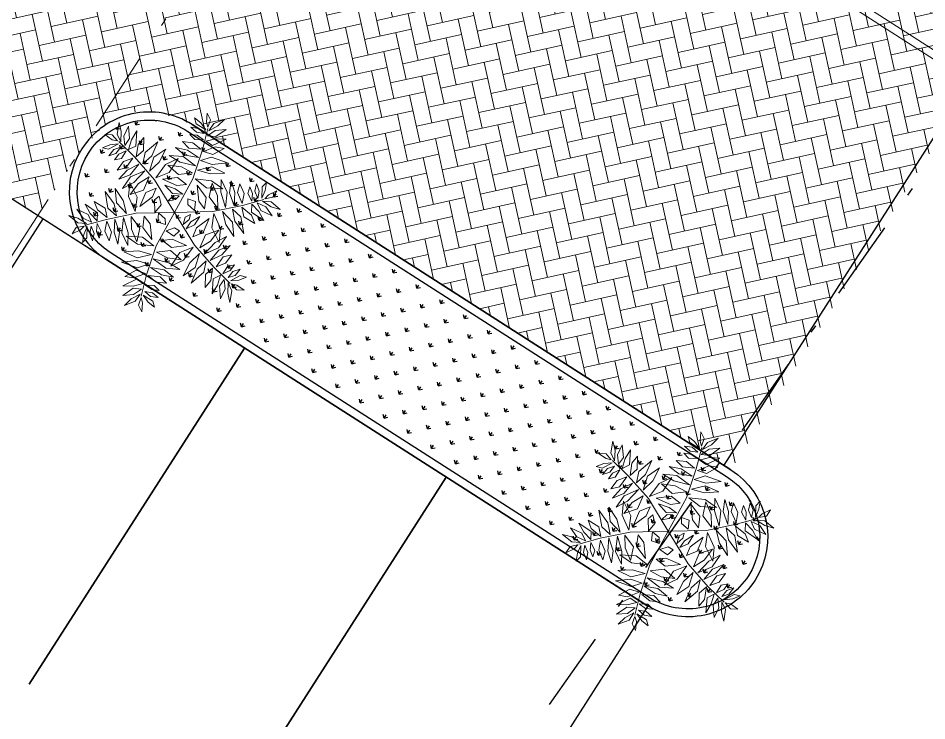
# Model space of a CAD drawing. Header units: inches. Extents: x 249 to 1192, y -18 to 440.
# Drawn here: x 940.98 to 952.36, y 207.77 to 216.57 of the extents above; entities that cross this region are included whole.
import ezdxf

# ---------------------------------------------------------------- set-up
doc = ezdxf.new("R2010")
doc.units = ezdxf.units.IN
doc.header["$MEASUREMENT"] = 0
doc.linetypes.add('DASHDOT', pattern=[1, 0.5, -0.25, 0, -0.25])
for name, color, linetype, lineweight in [('ARSIR WARNA', 66, 'Continuous', 0), ('DINDING', 6, 'Continuous', 0), ('GSB', 1, 'DASHDOT', 30), ('NOTASI GRID', 85, 'Continuous', 20), ('VEGETASI', 60, 'Continuous', 0)]:
    doc.layers.add(name, color=color, linetype=linetype, lineweight=lineweight)
for name, color, linetype in [('KANSTEEN', 204, 'Continuous'), ('KENDARAAN', 9, 'Continuous'), ('RUMPUT', 86, 'Continuous')]:
    doc.layers.add(name, color=color, linetype=linetype)
pattern_1 = [(57.36874968947846, (-1.13686837721616e-13, 150.3474551388494), (-0.0535506494527033, 0.244197313478704), [0.046875, -0.30667839075]), (12.36874968947846, (-1.13686837721616e-13, 150.3474551388494), (-0.05355064946683093, 0.2441973135431277), [0.04687499999999999, -0.2031249999999999]), (102.3687496894784, (-1.13686837721616e-13, 150.3474551388494), (-0.2441973135431277, -0.05355064946683093), [0.04687499999999999, -0.203125])]

# ---------------------------------------------------------------- blocks, each defined once
blk = doc.blocks.new('TAPAK')
at = {"layer": 'GSB', "ltscale": 2}
blk.add_line((232.1746761870128, 267.7074874372632), (182.2123336969941, 196.7025446888292), dxfattribs=at)
at = {"layer": 'NOTASI GRID', "linetype": 'DASHDOT', "ltscale": 2}
blk.add_lwpolyline([(154.0571275400661, 168.1207261431318), (216.5873062685326, 264.2911484895876)], dxfattribs=at)
blk = doc.blocks.new('palm')
for p, q in [((-1.634780773412785, 6.334208638436394), (-1.367129875099636, 5.833265981898876)), ((-1.227314728472265, 6.098957992406213), (-1.634780773412785, 6.334208638436394)), ((-0.4976721973653184, 6.598171261226526), (-0.933268885302823, 6.0083710004983)), ((-0.6328262671158882, 6.022963906478253), (-0.4976721973653184, 6.598171261226526)), ((-1.367129875099636, 5.833265981898876), (-1.116997261487995, 5.61956896931224)), ((-1.116997261487995, 5.61956896931224), (-1.227314728472265, 6.098957992406213)), ((-0.9542587877367623, 5.466226492339047), (-0.6328262671158882, 6.022963906478253)), ((-0.933268885302823, 6.0083710004983), (-0.9542587877367623, 5.466226492339047)), ((-0.8423899533518124, 5.154200153730926), (-0.617978619367932, 5.707567470453796)), ((-0.617978619367932, 5.707567470453796), (-0.07163225590193179, 6.12455317430431)), ((-0.07163225590193179, 6.12455317430431), (-0.3699571186443791, 5.396113719601999)), ((-2.142180098642712, 5.66709308870486), (-1.642042186955223, 5.615879586694064)), ((-1.844592448163894, 5.406202755693812), (-2.142180098642712, 5.66709308870486)), ((-2.015463505813386, 5.039670203375863), (-1.564459424640518, 5.244467971147969)), ((-1.13997760383063, 5.415090486741974), (-1.844592448163894, 5.406202755693812)), ((-1.642042186955223, 5.615879586694064), (-1.13997760383063, 5.415090486741974)), ((-1.564459424640518, 5.244467971147969), (-1.106123740319163, 5.167901186752715)), ((-1.106123740319163, 5.167901186752715), (-1.552841937926132, 4.97052657858876)), ((-0.6300786872743629, 4.239817918321933), (-1.062833803312969, 5.548707470559748)), ((-0.3699571186443791, 5.396113719601999), (-0.8423899533518124, 5.154200153730926)), ((-0.7476640996319475, 4.812481176661095), (-0.3023767071572365, 5.277915753482375)), ((-0.3023767071572365, 5.277915753482375), (0.2555234852479771, 5.609050492406823)), ((0.2555234852479771, 5.609050492406823), (-0.2464706868631765, 4.810146099145641)), ((-1.552841937926132, 4.97052657858876), (-2.015463505813386, 5.039670203375863)), ((-1.818871168536134, 4.639138537109829), (-1.415570112745627, 4.831887384614674)), ((-1.397244204737945, 4.534277813727385), (-1.818871168536134, 4.639138537109829)), ((-1.415570112745627, 4.831887384614674), (-0.9229482456576079, 4.814705987868365)), ((-0.9229482456576079, 4.814705987868365), (-1.397244204737945, 4.534277813727385)), ((-0.2464706868631765, 4.810146099145641), (-0.7476640996319475, 4.812481176661095)), ((-0.5196406580216717, 4.195851548371138), (-0.05832933301280718, 4.830190766806481)), ((-0.05832933301280718, 4.830190766806481), (0.4548502279649256, 5.04857919056667)), ((0.4548502279649256, 5.04857919056667), (0.06726810097461566, 4.341979773904313)), ((3.759612747322535, 4.300565249999636), (3.836756547840196, 4.688728821478435)), ((3.836756547840196, 4.688728821478435), (4.042473312336369, 4.229990045118029)), ((4.66819526218751, 4.58286606951151), (4.36819160579762, 4.100602151054773)), ((4.66819526218751, 4.112364666754729), (4.66819526218751, 4.58286606951151)), ((-1.973838966630865, 4.006087751840823), (-1.37867030822963, 4.29591048353177)), ((-1.423823369608726, 3.876589591454831), (-1.973838966630865, 4.006087751840823)), ((-0.7450504778826144, 4.217118887943798), (-1.423823369608726, 3.876589591454831)), ((-1.37867030822963, 4.29591048353177), (-0.7450504778826144, 4.217118887943798)), ((-0.1647095395601355, 2.387528305363958), (-0.6300786872743629, 4.239817918321933)), ((0.06726810097461566, 4.341979773904313), (-0.5196406580216717, 4.195851548371138)), ((-0.3723027135420125, 3.615908277337439), (0.08528236270649359, 4.173218389929389)), ((0.08528236270649359, 4.173218389929389), (1.113320056872908, 4.40117750952777)), ((1.113320056872908, 4.40117750952777), (0.3620007837307639, 3.805606312627788)), ((3.528181345755002, 3.830063847242855), (3.356750653329073, 4.265277592203347)), ((3.356750653329073, 4.265277592203347), (3.759612747322535, 3.97709557019698)), ((4.11961711285403, 3.694794750685105), (3.759612747322535, 4.300565249999636)), ((4.042473312336369, 4.229990045118029), (4.11961711285403, 3.694794750685105)), ((4.308190896656015, 3.777132471252116), (4.66819526218751, 4.112364666754729)), ((4.36819160579762, 4.100602151054773), (4.308190896656015, 3.777132471252116)), ((-2.139553081084159, 3.448524336694391), (-1.416803302039625, 3.724073336910806)), ((-1.385060440705274, 3.379127298641833), (-2.139553081084159, 3.448524336694391)), ((-1.416803302039625, 3.724073336910806), (-0.5931788827583659, 3.703841017239029)), ((-0.5931788827583659, 3.703841017239029), (-1.385060440705274, 3.379127298641833)), ((0.3620007837307639, 3.805606312627788), (-0.3723027135420125, 3.615908277337439)), ((-0.2029764914623229, 3.003474968892988), (0.4362896165403072, 3.663740057469113)), ((0.4362896165403072, 3.663740057469113), (1.337057836353779, 3.77712472161511)), ((1.337057836353779, 3.77712472161511), (0.6004588954383507, 3.242337611838593)), ((2.233879828287172, 2.889061152425711), (1.916733080506674, 3.577169372321805)), ((1.916733080506674, 3.577169372321805), (2.516740393301006, 3.089024251370574)), ((2.645313467975939, 3.171361971937586), (2.482454321230762, 3.712438579575974)), ((2.482454321230762, 3.712438579575974), (3.031032470578793, 3.341918726291624)), ((3.228177689365111, 3.477187822849373), (3.108176271096454, 3.894757849629968)), ((3.108176271096454, 3.894757849629968), (3.476752182308701, 3.641863374694367)), ((3.708183583876234, 3.206649629733874), (3.228177689365111, 3.477187822849373)), ((3.356750653329073, 2.665573022095487), (4.273904713889351, 3.694794750685105)), ((3.476752182308701, 3.641863374694367), (3.708183583876234, 3.206649629733874)), ((3.92247189405316, 3.541881825236487), (3.528181345755002, 3.830063847242855)), ((3.759612747322535, 3.97709557019698), (3.92247189405316, 3.541881825236487)), ((4.736767517024418, 3.812420129048405), (4.256761622513295, 3.559525654127356)), ((4.256761622513295, 3.559525654127356), (4.899626663755043, 3.559525654127356)), ((5.46534779376816, 3.730082297770423), (4.736767517024418, 3.812420129048405)), ((4.899626663755043, 3.559525654127356), (5.46534779376816, 3.730082297770423)), ((-5.963019991133478, 2.868088852759684), (-5.670036402327241, 2.195950871449895)), ((-5.532452930870932, 2.463438252350898), (-5.963019991133478, 2.868088852759684)), ((-5.339834720172803, 3.000241265151999), (-4.858150142725208, 2.377664673113031)), ((-5.251887698788778, 2.318598570680479), (-5.339834720172803, 3.000241265151999)), ((-4.72981841400906, 3.025815080181928), (-4.288944109895965, 2.191623139835428)), ((-4.721997476386605, 2.377091974660289), (-4.72981841400906, 3.025815080181928)), ((-4.21223251792253, 2.364580732944887), (-4.144772779400228, 2.91820146291866)), ((-4.144772779400228, 2.91820146291866), (-3.726630718418164, 2.2292457644362)), ((-3.571471947027021, 2.160465929933707), (-3.25487143821374, 3.164752192489686)), ((-3.25487143821374, 3.164752192489686), (-3.114751398577937, 2.216305081907194)), ((-2.954747219555429, 2.209707923291717), (-2.602557038379018, 3.046488465130096)), ((-2.602557038379018, 3.046488465130096), (-2.507717264961684, 2.141181502054678)), ((-1.423072761535877, 3.242712805164047), (-2.203400601269095, 2.832148121655337)), ((-2.088513060327386, 2.214950776804471), (-1.621910723333713, 2.959426342029474)), ((-1.621910723333713, 2.959426342029474), (-1.629497068235651, 1.925700743566267)), ((-0.4541646061552456, 3.168293556969729), (-1.423072761535877, 3.242712805164047)), ((-1.406050343139214, 2.83698279048258), (-0.4541646061552456, 3.168293556969729)), ((0.6004588954383507, 3.242337611838593), (-0.2029764914623229, 3.003474968892988)), ((-0.04439647501567379, 2.466528809149168), (0.8739471554144984, 2.916180688684108)), ((1.751983021385968, 2.884329110966064), (0.852957252995111, 2.374036291235825)), ((0.8739471554144984, 2.916180688684108), (1.751983021385968, 2.884329110966064)), ((2.096735318627907, 2.853773605340393), (1.351011950493557, 3.324274897386204)), ((1.351011950493557, 3.324274897386204), (1.75387404448702, 2.636166677504661)), ((2.516740393301006, 1.977464802199393), (2.096735318627907, 2.853773605340393)), ((2.911030941584613, 2.365628484389163), (2.233879828287172, 2.889061152425711)), ((2.516740393301006, 3.089024251370574), (2.911030941584613, 2.365628484389163)), ((3.279606852811412, 2.753792055867962), (2.645313467975939, 3.171361971937586)), ((3.031032470578793, 3.341918726291624), (3.279606852811412, 2.753792055867962)), ((3.793898819378228, 3.053736704285257), (4.41962076924392, 2.900823778822087)), ((4.042473312336369, 2.618522959310212), (3.793898819378228, 3.053736704285257)), ((4.042473312336369, 3.306631179206306), (4.633909079420846, 3.388968899773317)), ((4.488193024066277, 3.018449046488968), (4.042473312336369, 3.306631179206306)), ((4.41962076924392, 2.900823778822087), (4.985342009968008, 2.583235301513923)), ((5.268202574981842, 3.124311909166863), (4.488193024066277, 3.018449046488968)), ((4.633909079420846, 3.388968899773317), (5.268202574981842, 3.124311909166863)), ((-5.211020520946477, 1.906700948922662), (-5.532452930870932, 2.463438252350898)), ((-4.88486326567363, 1.847568974539172), (-5.251887698788778, 2.318598570680479)), ((-4.858150142725208, 2.377664673113031), (-4.88486326567363, 1.847568974539172)), ((-4.541563029735698, 1.75874447239039), (-4.721997476386605, 2.377091974660289)), ((-3.893534402741352, 1.647903793927981), (-4.21223251792253, 2.364580732944887)), ((-2.203400601269095, 2.832148121655337), (-1.406050343139214, 2.83698279048258)), ((-1.166912034386769, 2.639530907326844), (-1.945376749732532, 2.267480721377069)), ((-0.3786929567286279, 2.699125203158474), (-1.166912034386769, 2.639530907326844)), ((-1.073737658793107, 2.130449135060189), (-0.3786929567286279, 2.699125203158474)), ((0, 0), (-0.1647095395601355, 2.387528305363958)), ((0.852957252995111, 2.374036291235825), (-0.04439647501567379, 2.466528809149168)), ((1.702444770329748, 2.330340826592874), (0.9910075849620625, 2.818485947544104)), ((0.9910075849620625, 2.818485947544104), (1.308154332742561, 1.995108631104813)), ((2.148164482074208, 1.677520264507621), (1.702444770329748, 2.330340826592874)), ((1.75387404448702, 2.636166677504661), (2.516740393301006, 1.977464802199393)), ((1.985305446054554, 1.336406755799544), (3.356750653329073, 2.665573022095487)), ((3.37389374471968, 2.547947754428606), (4.153903295620694, 2.465610033861594)), ((3.793898819378228, 2.112734009468113), (3.37389374471968, 2.547947754428606)), ((4.985342009968008, 2.583235301513923), (4.042473312336369, 2.618522959310212)), ((4.153903295620694, 2.465610033861594), (4.599623007365153, 2.130377727662562)), ((-5.895509990659775, 1.986593325666036), (-6.302976035614847, 1.751342679635854)), ((-6.302976035614847, 1.751342679635854), (-5.735321480897255, 1.732663830844103)), ((-5.42518815814401, 1.842436498060124), (-5.895509990659775, 1.986593325666036)), ((-5.735321480897255, 1.732663830844103), (-5.42518815814401, 1.842436498060124)), ((-5.684515499291592, 1.385889541576034), (-5.25959471668466, 1.720295736056869)), ((-5.670036402327241, 2.195950871449895), (-5.211020520946477, 1.906700948922662)), ((-5.25959471668466, 1.720295736056869), (-5.604205195486429, 1.105637505694176)), ((-3.986829340603435, 1.574244785515475), (-5.336738517202321, 1.853912609163672)), ((-4.288944109895965, 2.191623139835428), (-4.541563029735698, 1.75874447239039)), ((-3.726630718418164, 2.2292457644362), (-3.893534402741352, 1.647903793927981)), ((-3.31761983789329, 1.485530549674877), (-3.571471947027021, 2.160465929933707)), ((-3.114751398577937, 2.216305081907194), (-3.31761983789329, 1.485530549674877)), ((-2.702573904069141, 1.325954704385367), (-2.954747219555429, 2.209707923291717)), ((-2.507717264961684, 2.141181502054678), (-2.702573904069141, 1.325954704385367)), ((-2.158274885034189, 1.194815945025766), (-2.088513060327386, 2.214950776804471)), ((-1.629497068235651, 1.925700743566267), (-2.158274885034189, 1.194815945025766)), ((-1.945376749732532, 2.267480721377069), (-1.073737658793107, 2.130449135060189)), ((-1.025163352343952, 1.944043922194396), (-1.761202769193915, 1.339650866197189)), ((-0.3098023023630958, 1.877444393816404), (-1.025163352343952, 1.944043922194396)), ((-0.7811159782140749, 1.496318935518502), (-0.3098023023630958, 1.877444393816404)), ((1.171009712372324, 1.859839534547064), (0.2795702888979577, 2.195071730035124)), ((0.2795702888979577, 2.195071730035124), (0.905292238749098, 1.424625789572019)), ((1.471013368762215, 1.207018861736287), (1.171009712372324, 1.859839534547064)), ((1.308154332742561, 1.995108631104813), (2.148164482074208, 1.677520264507621)), ((2.945317124365829, 2.130377727662562), (3.656754309718963, 2.012752459995681)), ((3.476752182308701, 1.589301230720594), (2.945317124365829, 2.130377727662562)), ((3.656754309718963, 2.012752459995681), (4.36819160579762, 1.236425206327112)), ((4.599623007365153, 2.130377727662562), (3.793898819378228, 2.112734009468113)), ((-5.978936646497459, 0.9783641565154539), (-5.684515499291592, 1.385889541576034)), ((-5.372214159142459, 0.7743925004615448), (-5.324072171963053, 1.267372290240019)), ((-5.081023283695686, 1.140462731345906), (-5.372214159142459, 0.7743925004615448)), ((-5.324072171963053, 1.267372290240019), (-5.028595634372323, 1.626019361516228)), ((-5.028595634372323, 1.626019361516228), (-5.081023283695686, 1.140462731345906)), ((-4.927047328921617, 0.744380687494413), (-4.892322295054328, 1.190024009920307)), ((-4.892322295054328, 1.190024009920307), (-4.631131829533842, 1.60805635813449)), ((-4.631131829533842, 1.60805635813449), (-4.625421894103056, 1.057089880167041)), ((-4.409702778793871, 0.9539916465437273), (-4.024657330694026, 1.463326832061284)), ((-4.024657330694026, 1.463326832061284), (-4.069136837584665, 0.7052276195172453)), ((-2.150014985614689, 1.051121549564414), (-3.986829340603435, 1.574244785515475)), ((-3.933543806037051, 0.6350489748292603), (-3.504209824342979, 1.338212532849866)), ((-3.504209824342979, 1.338212532849866), (-3.618940379703417, 0.4900660355197033)), ((-2.970904999456252, 1.190828754770337), (-3.519808080163784, 0.3889391998236533)), ((-3.159924387611682, 0.2008161129924702), (-2.970904999456252, 1.190828754770337)), ((-1.761202769193915, 1.339650866197189), (-0.7811159782140749, 1.496318935518502)), ((-0.7539706467068754, 1.272797924568295), (-1.432113603339531, 1.115876441996079)), ((-0.1830857095337706, 1.250021619198378), (-0.7539706467068754, 1.272797924568295)), ((-0.7429696992912795, 0.9278518862993224), (-0.1830857095337706, 1.250021619198378)), ((0, 0), (1.985305446054554, 1.336406755799544)), ((0.7252900006278651, 1.289356582317851), (0.245284216827713, 1.17173131465097)), ((0.245284216827713, 1.17173131465097), (0.4424294356285827, 0.8659054637537338)), ((0.9910075849620625, 0.7835676324611995), (0.7252900006278651, 1.289356582317851)), ((0.905292238749098, 1.424625789572019), (1.471013368762215, 1.207018861736287)), ((2.113878410018515, 1.271712864123401), (2.962460215741885, 0.7012299118941883)), ((2.482454321230762, 0.4483354369731387), (2.113878410018515, 1.271712864123401)), ((2.49959741262137, 1.677520264507621), (3.391036836095736, 1.454032134162844)), ((3.108176271096454, 1.101156109769363), (2.49959741262137, 1.677520264507621)), ((3.391036836095736, 1.454032134162844), (3.939614874732797, 0.7306362564850133)), ((4.36819160579762, 1.236425206327112), (3.476752182308701, 1.589301230720594)), ((-5.604205195486429, 1.105637505694176), (-5.978936646497459, 0.9783641565154539)), ((-4.625421894103056, 1.057089880167041), (-4.927047328921617, 0.744380687494413)), ((-4.456293287876179, 0.2936491722502979), (-4.409702778793871, 0.9539916465437273)), ((-4.069136837584665, 0.7052276195172453), (-4.456293287876179, 0.2936491722502979)), ((-4.056286161590833, -0.1286451463383855), (-3.933543806037051, 0.6350489748292603)), ((-2.526857438802836, 1.021604938650853), (-2.869356804716517, 0.3091899700229988)), ((-2.381891991535667, 0.1353405039553763), (-2.526857438802836, 1.021604938650853)), ((-1.780815781850833, 0.6704255320801167), (-2.1961731754418, 0.08420438764733262)), ((0, 0), (-2.150014985614689, 1.051121549564414)), ((-1.686408216963173, 0.07169314593193121), (-1.780815781850833, 0.6704255320801167)), ((-1.432113603339531, 1.115876441996079), (-0.7429696992912795, 0.9278518862993224)), ((-0.6307164827303495, 0.8520507664215984), (-0.7404420985549223, 0.3718790295970393)), ((-0.7404420985549223, 0.3718790295970393), (-0.3859491669427371, 0.7102794997190358)), ((-0.3083612012851518, 1.032354797702283), (-0.6307164827303495, 0.8520507664215984)), ((-0.3859491669427371, 0.7102794997190358), (-0.3083612012851518, 1.032354797702283)), ((0.4424294356285827, 0.8659054637537338), (0.9910075849620625, 0.7835676324611995)), ((1.471680944974651, 0.6439815430785529), (1.185399134919862, 0.04979753190127667)), ((1.479260647349292, 0.01655865774955601), (1.471680944974651, 0.6439815430785529)), ((2.04077305807732, 0.855420863837935), (1.686408216963173, -0.07169325664290227)), ((2.1961731754418, -0.08420449835830368), (2.04077305807732, 0.855420863837935)), ((2.962460215741885, 0.7012299118941883), (3.37389374471968, -0.07509723106340971)), ((3.939614874732797, 0.7306362564850133), (3.108176271096454, 1.101156109769363)), ((-3.618940379703417, 0.4900660355197033), (-4.056286161590833, -0.1286451463383855)), ((-3.519808080163784, 0.3889391998236533), (-3.554412551762653, -0.4921267757454189)), ((-3.554412551762653, -0.4921267757454189), (-3.159924387611682, 0.2008161129924702)), ((-3.37389374471968, 0.07509723106340971), (-2.482454321230762, -0.4483355476841098)), ((-2.962460215741885, -0.7012300226051593), (-3.37389374471968, 0.07509723106340971)), ((-2.869356804716517, 0.3091899700229988), (-2.936384334694594, -0.5510053368780063)), ((-2.936384334694594, -0.5510053368780063), (-2.381891991535667, 0.1353405039553763)), ((-2.1961731754418, 0.08420438764733262), (-2.04077305807732, -0.855420863837935)), ((-2.04077305807732, -0.855420863837935), (-1.686408216963173, 0.07169314593193121)), ((0, 0), (-1.985305446054554, -1.336406755799544)), ((-1.36266707831237, 0.3488284976483556), (-1.479260647349292, -0.01655876846052706)), ((-0.9711108247429365, -0.04979753190127667), (-1.36266707831237, 0.3488284976483556)), ((0, 0), (0.1647095395601355, -2.387528305363958)), ((0, 0), (2.150014874903718, -1.051121549564414)), ((0.913863784444402, 0.442454234478646), (0.7252900006278651, 0.1248657571704825)), ((0.7252900006278651, 0.1248657571704825), (0.8710060559824342, -0.3456355348898796)), ((0.8710060559824342, -0.3456355348898796), (1.00815067635267, 0.1248657571704825)), ((1.00815067635267, 0.1248657571704825), (0.913863784444402, 0.442454234478646)), ((1.185399134919862, 0.04979753190127667), (1.174093294495833, -0.4664538760116557)), ((1.174093294495833, -0.4664538760116557), (1.479260647349292, 0.01655865774955601)), ((2.936384223983623, 0.5510052261670353), (2.381891880824696, -0.1353405039553763)), ((3.37389374471968, -0.07509723106340971), (2.482454321230762, 0.4483354369731387)), ((2.869356804716517, -0.3091900807339698), (2.936384223983623, 0.5510052261670353)), ((3.554412551762653, 0.4921267757454189), (3.159924387611682, -0.2008161129924702)), ((3.519808080163784, -0.3889393105346244), (3.554412551762653, 0.4921267757454189)), ((3.618940379703417, -0.4900661462306743), (4.056286161590833, 0.1286451463383855)), ((4.056286161590833, 0.1286451463383855), (3.93354369532608, -0.6350490855402313)), ((-2.482454321230762, -0.4483355476841098), (-2.113878410018515, -1.271712864123401)), ((-1.479260647349292, -0.01655876846052706), (-1.043104324620799, -0.6675066851894371)), ((-1.043104324620799, -0.6675066851894371), (-0.9711108247429365, -0.04979753190127667)), ((-0.2709988539136248, -0.6424173334235093), (-0.8195768925361335, -0.5600796128419461)), ((-0.8195768925361335, -0.5600796128419461), (-0.5538594189129071, -1.065868562684045)), ((1.686408216963173, -0.07169325664290227), (1.780815781850833, -0.6704255320801167)), ((1.780815781850833, -0.6704255320801167), (2.1961731754418, -0.08420449835830368)), ((2.381891880824696, -0.1353405039553763), (2.526857438802836, -1.021604938650853)), ((2.526857438802836, -1.021604938650853), (2.869356804716517, -0.3091900807339698)), ((3.159924387611682, -0.2008161129924702), (2.970904999456252, -1.190828754770337)), ((2.970904999456252, -1.190828754770337), (3.519808080163784, -0.3889393105346244)), ((3.504209824342979, -1.338212532849866), (3.618940379703417, -0.4900661462306743)), ((4.069136837584665, -0.7052276195172453), (4.456293287876179, -0.2936492829612689)), ((4.456293287876179, -0.2936492829612689), (4.409702778793871, -0.9539917572401464)), ((-3.939614985443768, -0.7306363671959843), (-3.108176271096454, -1.101156109769363)), ((-3.391036836095736, -1.454032134162844), (-3.939614985443768, -0.7306363671959843)), ((-3.108176271096454, -1.101156109769363), (-2.49959741262137, -1.677520264507621)), ((-2.113878410018515, -1.271712864123401), (-2.962460215741885, -0.7012300226051593)), ((-0.5538594189129071, -1.065868562684045), (-0.07385352440178394, -0.9482431843207451)), ((-0.07385352440178394, -0.9482431843207451), (-0.2709988539136248, -0.6424173334235093)), ((0.5286813891143538, -0.8161079318524571), (0.1830857095337706, -1.250021619198378)), ((0.8921069997013547, -0.7982880753843347), (0.5286813891143538, -0.8161079318524571)), ((0.7539705359959044, -1.272797924568295), (0.8921069997013547, -0.7982880753843347)), ((2.150014874903718, -1.051121549564414), (3.986829340603435, -1.574244896226446)), ((3.93354369532608, -0.6350490855402313), (3.504209824342979, -1.338212532849866)), ((4.024657330694026, -1.463326832061284), (4.069136837584665, -0.7052276195172453)), ((4.409702778793871, -0.9539917572401464), (4.024657330694026, -1.463326832061284)), ((4.625421894103056, -1.057089990878012), (4.927047328921617, -0.744380687494413)), ((4.631131829533842, -1.60805635813449), (4.625421894103056, -1.057089990878012)), ((4.927047328921617, -0.744380687494413), (4.892322295054328, -1.190024009920307)), ((5.081023283695686, -1.140462731345906), (5.372214159142459, -0.7743926111725159)), ((5.25959471668466, -1.720295736056869), (5.604205084775458, -1.105637505694176)), ((5.372214159142459, -0.7743926111725159), (5.324072171963053, -1.26737240095099)), ((5.604205084775458, -1.105637505694176), (5.978936535786488, -0.978364267226425)), ((5.978936535786488, -0.978364267226425), (5.684515499291592, -1.385889652287005)), ((-4.36819160579762, -1.236425317038083), (-3.476752182308701, -1.589301230720594)), ((-3.656754420429934, -2.012752459995681), (-4.36819160579762, -1.236425317038083)), ((-3.476752182308701, -1.589301230720594), (-2.945317124365829, -2.130377838358982)), ((-2.49959741262137, -1.677520264507621), (-3.391036836095736, -1.454032134162844)), ((-1.985305446054554, -1.336406755799544), (-3.356750764040044, -2.665573132806458)), ((-1.308154332742561, -1.995108631104813), (-2.148164592785179, -1.677520264507621)), ((-2.148164592785179, -1.677520264507621), (-1.702444881040719, -2.330340937303845)), ((-0.905292238749098, -1.424625789572019), (-1.471013479473186, -1.207018972447258)), ((-1.471013479473186, -1.207018972447258), (-1.171009823083295, -1.859839534547064)), ((-0.2795703995943768, -2.195071730035124), (-0.905292238749098, -1.424625789572019)), ((0.1830857095337706, -1.250021619198378), (0.7539705359959044, -1.272797924568295)), ((0.7811159782140749, -1.496319046229473), (0.3098023023630958, -1.877444504527375)), ((1.761202658482944, -1.339650866197189), (0.7811159782140749, -1.496319046229473)), ((1.025163352343952, -1.944044032905367), (1.761202658482944, -1.339650866197189)), ((1.629497068235651, -1.925700743566267), (2.158274774323218, -1.194815945025766)), ((2.158274774323218, -1.194815945025766), (2.088513060327386, -2.214950776804471)), ((2.507717264961684, -2.141181502054678), (2.702573793372721, -1.325954704385367)), ((2.702573793372721, -1.325954704385367), (2.954747108844458, -2.209708034002688)), ((3.114751287866966, -2.216305081907194), (3.31761983789329, -1.485530549674877)), ((3.31761983789329, -1.485530549674877), (3.571471947027021, -2.160465929933707)), ((3.726630718418164, -2.229245875147171), (3.893534292030381, -1.647903904638952)), ((3.893534292030381, -1.647903904638952), (4.21223251792253, -2.364580732944887)), ((3.986829340603435, -1.574244896226446), (5.336738517202321, -1.853912719874643)), ((4.892322295054328, -1.190024009920307), (4.631131829533842, -1.60805635813449)), ((5.028595523661352, -1.626019361516228), (5.081023283695686, -1.140462731345906)), ((5.324072171963053, -1.26737240095099), (5.028595523661352, -1.626019361516228)), ((5.684515499291592, -1.385889652287005), (5.25959471668466, -1.720295736056869)), ((-4.599623007365153, -2.130377838358982), (-3.793898930089199, -2.112734009468113)), ((-4.153903295620694, -2.465610033861594), (-4.599623007365153, -2.130377838358982)), ((-3.793898930089199, -2.112734009468113), (-3.37389374471968, -2.547947754428606)), ((-2.945317124365829, -2.130377838358982), (-3.656754420429934, -2.012752459995681)), ((-1.75387404448702, -2.636166788215633), (-2.516740503997426, -1.977464912910364)), ((-2.516740503997426, -1.977464912910364), (-2.096735318627907, -2.853773605340393)), ((-0.9910075849620625, -2.818486058255075), (-1.308154332742561, -1.995108631104813)), ((-1.171009823083295, -1.859839534547064), (-0.2795703995943768, -2.195071730035124)), ((0.3098023023630958, -1.877444504527375), (1.025163352343952, -1.944044032905367)), ((1.073737658793107, -2.13044924577116), (0.3786928460176568, -2.699125203158474)), ((1.945376639021561, -2.267480721377069), (1.073737658793107, -2.13044924577116)), ((1.166911923675798, -2.639530907326844), (1.945376639021561, -2.267480721377069)), ((1.621910723333713, -2.959426342029474), (1.629497068235651, -1.925700743566267)), ((2.088513060327386, -2.214950776804471), (1.621910723333713, -2.959426342029474)), ((2.602557038379018, -3.046488465130096), (2.507717264961684, -2.141181502054678)), ((2.954747108844458, -2.209708034002688), (2.602557038379018, -3.046488465130096)), ((3.25487143821374, -3.164752303200657), (3.114751287866966, -2.216305081907194)), ((3.571471947027021, -2.160465929933707), (3.25487143821374, -3.164752303200657)), ((4.144772779400228, -2.91820146291866), (3.726630718418164, -2.229245875147171)), ((4.288943999184994, -2.191623139835428), (4.541562919024727, -1.75874447239039)), ((4.72981841400906, -3.025815190892899), (4.288943999184994, -2.191623139835428)), ((4.541562919024727, -1.75874447239039), (4.721997476386605, -2.377091974660289)), ((4.858150142725208, -2.377664673113031), (4.88486326567363, -1.847569085235591)), ((4.88486326567363, -1.847569085235591), (5.251887698788778, -2.318598570680479)), ((5.670036402327241, -2.195950982160866), (5.211020410235506, -1.906700948922662)), ((5.211020410235506, -1.906700948922662), (5.532452930870932, -2.463438363061869)), ((5.735321480897255, -1.732663830844103), (5.42518815814401, -1.842436498060124)), ((5.42518815814401, -1.842436498060124), (5.895509879948804, -1.986593325666036)), ((5.963019991133478, -2.868088852759684), (5.670036402327241, -2.195950982160866)), ((6.302976035614847, -1.751342679635854), (5.735321480897255, -1.732663830844103)), ((5.895509879948804, -1.986593325666036), (6.302976035614847, -1.751342679635854)), ((-4.985342009968008, -2.583235412224894), (-4.042473312336369, -2.618522959310212)), ((-4.41962076924392, -2.900823778822087), (-4.985342009968008, -2.583235412224894)), ((-3.356750764040044, -2.665573132806458), (-4.273904713889351, -3.694794750685105)), ((-3.37389374471968, -2.547947754428606), (-4.153903295620694, -2.465610033861594)), ((-4.042473312336369, -2.618522959310212), (-3.793898930089199, -3.053736704285257)), ((-3.031032470578793, -3.341918837002595), (-3.279606963522383, -2.753792055867962)), ((-3.279606963522383, -2.753792055867962), (-2.645313467975939, -3.171362082648557)), ((-2.516740503997426, -3.089024362081545), (-2.911030941584613, -2.365628484389163)), ((-2.911030941584613, -2.365628484389163), (-2.233879938998143, -2.889061263136682)), ((-1.351011950493557, -3.324275008097175), (-1.75387404448702, -2.636166788215633)), ((-1.751983021385968, -2.884329110966064), (-0.852957252995111, -2.374036291235825)), ((-1.702444881040719, -2.330340937303845), (-0.9910075849620625, -2.818486058255075)), ((0.04439636430470273, -2.466528809149168), (-0.8739471554144984, -2.916180799395079)), ((-0.852957252995111, -2.374036291235825), (0.04439636430470273, -2.466528809149168)), ((0.1647095395601355, -2.387528305363958), (0.6300786872743629, -4.239817918321933)), ((0.3786928460176568, -2.699125203158474), (1.166911923675798, -2.639530907326844)), ((1.406050343139214, -2.836982901193551), (0.4541646061552456, -3.1682936676807)), ((2.203400601269095, -2.832148232351756), (1.406050343139214, -2.836982901193551)), ((1.423072761535877, -3.242712915875018), (2.203400601269095, -2.832148232351756)), ((4.21223251792253, -2.364580732944887), (4.144772779400228, -2.91820146291866)), ((4.721997476386605, -2.377091974660289), (4.72981841400906, -3.025815190892899)), ((5.339834720172803, -3.00024137586297), (4.858150142725208, -2.377664673113031)), ((5.251887698788778, -2.318598570680479), (5.339834720172803, -3.00024137586297)), ((5.532452930870932, -2.463438363061869), (5.963019991133478, -2.868088852759684)), ((-5.268202574981842, -3.124311909166863), (-4.488193024066277, -3.018449157199939)), ((-4.633909079420846, -3.388968899773317), (-5.268202574981842, -3.124311909166863)), ((-4.042473312336369, -3.306631179206306), (-4.633909079420846, -3.388968899773317)), ((-4.488193024066277, -3.018449157199939), (-4.042473312336369, -3.306631179206306)), ((-3.793898930089199, -3.053736704285257), (-4.41962076924392, -2.900823778822087)), ((-3.476752182308701, -3.641863374694367), (-3.708183583876234, -3.206649629733874)), ((-3.708183583876234, -3.206649629733874), (-3.228177689365111, -3.477187933560344)), ((-2.482454321230762, -3.712438579575974), (-3.031032470578793, -3.341918837002595)), ((-2.645313467975939, -3.171362082648557), (-2.482454321230762, -3.712438579575974)), ((-1.916733191217645, -3.577169483018224), (-2.516740503997426, -3.089024362081545)), ((-2.233879938998143, -2.889061263136682), (-1.916733191217645, -3.577169483018224)), ((-2.096735318627907, -2.853773605340393), (-1.351011950493557, -3.324275008097175)), ((-0.8739471554144984, -2.916180799395079), (-1.751983021385968, -2.884329110966064)), ((-1.337057836353779, -3.777124832326081), (-0.6004590061347699, -3.242337611838593)), ((-0.6004590061347699, -3.242337611838593), (0.2029764914623229, -3.003474968892988)), ((0.2029764914623229, -3.003474968892988), (-0.4362897272512782, -3.663740168180084)), ((0.4541646061552456, -3.1682936676807), (1.423072761535877, -3.242712915875018)), ((0.5931788827583659, -3.703841017239029), (1.385060440705274, -3.379127298641833)), ((1.385060440705274, -3.379127298641833), (2.139552970373188, -3.448524336694391)), ((-4.899626663755043, -3.559525654127356), (-5.46534779376816, -3.730082408481394)), ((-5.46534779376816, -3.730082408481394), (-4.736767517024418, -3.812420129048405)), ((-4.256761733224266, -3.559525654127356), (-4.899626663755043, -3.559525654127356)), ((-4.736767517024418, -3.812420129048405), (-4.256761733224266, -3.559525654127356)), ((-4.308190896656015, -3.777132471252116), (-4.66819526218751, -4.1123647774657)), ((-4.36819160579762, -4.100602151054773), (-4.308190896656015, -3.777132471252116)), ((-4.042473312336369, -4.229990045118029), (-4.11961711285403, -3.694794750685105)), ((-4.11961711285403, -3.694794750685105), (-3.759612747322535, -4.300565249999636)), ((-3.759612747322535, -3.97709557019698), (-3.92247189405316, -3.541881825236487)), ((-3.92247189405316, -3.541881825236487), (-3.528181345755002, -3.830063957953826)), ((-3.356750764040044, -4.265277702914318), (-3.759612747322535, -3.97709557019698)), ((-3.528181345755002, -3.830063957953826), (-3.356750764040044, -4.265277702914318)), ((-3.108176271096454, -3.894757849629968), (-3.476752182308701, -3.641863374694367)), ((-3.228177689365111, -3.477187933560344), (-3.108176271096454, -3.894757849629968)), ((-0.4362897272512782, -3.663740168180084), (-1.337057836353779, -3.777124832326081)), ((-1.113320167583879, -4.40117750952777), (-0.3620007837307639, -3.805606312627788)), ((-0.3620007837307639, -3.805606312627788), (0.3723027135420125, -3.61590838804841)), ((0.3723027135420125, -3.61590838804841), (-0.08528247341746464, -4.173218389929389)), ((1.416803302039625, -3.724073336910806), (0.5931788827583659, -3.703841017239029)), ((0.7450504778826144, -4.217118998640217), (1.423823369608726, -3.876589702165802)), ((2.139552970373188, -3.448524336694391), (1.416803302039625, -3.724073336910806)), ((1.423823369608726, -3.876589702165802), (1.973838966630865, -4.006087862551794)), ((-4.66819526218751, -4.58286606951151), (-4.36819160579762, -4.100602151054773)), ((-4.66819526218751, -4.1123647774657), (-4.66819526218751, -4.58286606951151)), ((-3.836756547840196, -4.688728932189406), (-4.042473312336369, -4.229990045118029)), ((-3.759612747322535, -4.300565249999636), (-3.836756547840196, -4.688728932189406)), ((-0.08528247341746464, -4.173218389929389), (-1.113320167583879, -4.40117750952777)), ((-0.4548502279649256, -5.048579301277641), (-0.06726810097461566, -4.341979884615284)), ((-0.06726810097461566, -4.341979884615284), (0.5196405473107006, -4.195851548371138)), ((0.5196405473107006, -4.195851548371138), (0.05832922230183613, -4.830190766806481)), ((0.6300786872743629, -4.239817918321933), (1.062833803312969, -5.548707470559748)), ((1.37867030822963, -4.29591048353177), (0.7450504778826144, -4.217118998640217)), ((0.9229482456576079, -4.814705987868365), (1.397244204737945, -4.534277813727385)), ((1.973838966630865, -4.006087862551794), (1.37867030822963, -4.29591048353177)), ((1.397244204737945, -4.534277813727385), (1.818871057825163, -4.639138537109829)), ((0.05832922230183613, -4.830190766806481), (-0.4548502279649256, -5.048579301277641)), ((-0.2555235959589481, -5.609050492406823), (0.2464706868631765, -4.810146099145641)), ((0.2464706868631765, -4.810146099145641), (0.7476640996319475, -4.812481176661095)), ((0.7476640996319475, -4.812481176661095), (0.3023765964462655, -5.277915753482375)), ((1.415570112745627, -4.831887384614674), (0.9229482456576079, -4.814705987868365)), ((1.106123740319163, -5.167901186752715), (1.552841937926132, -4.970526689299732)), ((1.818871057825163, -4.639138537109829), (1.415570112745627, -4.831887384614674)), ((1.552841937926132, -4.970526689299732), (2.015463395102415, -5.039670203375863)), ((2.015463395102415, -5.039670203375863), (1.564459424640518, -5.244467971147969)), ((0.3023765964462655, -5.277915753482375), (-0.2555235959589481, -5.609050492406823)), ((0.07163214519096073, -6.12455317430431), (0.3699570079479599, -5.396113719601999)), ((0.3699570079479599, -5.396113719601999), (0.8423899533518124, -5.154200153730926)), ((0.8423899533518124, -5.154200153730926), (0.617978619367932, -5.707567470453796)), ((0.9542587877367623, -5.466226603050018), (0.6328262671158882, -6.022964017189224)), ((0.933268885302823, -6.008371111209271), (0.9542587877367623, -5.466226603050018)), ((1.564459424640518, -5.244467971147969), (1.106123740319163, -5.167901186752715)), ((1.367129875099636, -5.833265981898876), (1.116997261487995, -5.61956896931224)), ((1.116997261487995, -5.61956896931224), (1.227314617761294, -6.098958103117184)), ((1.13997760383063, -5.415090486741974), (1.844592337452923, -5.406202755693812)), ((1.642042186955223, -5.615879697405035), (1.13997760383063, -5.415090486741974)), ((2.14217998793174, -5.66709308870486), (1.642042186955223, -5.615879697405035)), ((1.844592337452923, -5.406202755693812), (2.14217998793174, -5.66709308870486)), ((0.617978619367932, -5.707567470453796), (0.07163214519096073, -6.12455317430431)), ((0.4976721973653184, -6.598171261226526), (0.933268885302823, -6.008371111209271)), ((0.6328262671158882, -6.022964017189224), (0.4976721973653184, -6.598171261226526)), ((1.227314617761294, -6.098958103117184), (1.634780773412785, -6.334208749147365)), ((1.634780773412785, -6.334208749147365), (1.367129875099636, -5.833265981898876))]:
    blk.add_line(p, q)
blk = doc.blocks.new('lantai atap')
at = {"layer": 'DINDING'}
for points in [[(814.0396049882878, 17.22665875431719), (800.6506737093208, 17.22665875431689)], [(814.0396049882878, 17.12656348580083), (800.6506737093208, 17.12808581187748)]]:
    blk.add_lwpolyline(points, dxfattribs=at)

msp = doc.modelspace()

# ---------------------------------------------------------------- hatches: boundary and pattern name
at = {"layer": 'ARSIR WARNA'}
h = msp.add_hatch(dxfattribs=at)
h.set_pattern_fill('AR-HBONE', color=45, scale=0.05, angle=327.3687496894784, style=0)
h.set_pattern_definition([(12.36874968947847, (568.5500983639362, 377.9444089946458), (0.1525173312610375, 0.2381983704079668), [0.5999999999999999, -0.2]), (102.3687496894785, (568.7454562147882, 377.9872495142231), (0.1525173312610375, 0.2381983704079668), [0.6000000000000001, -0.2])])
h.paths.add_polyline_path([(945.7383969514063, 219.5182716235971), (939.927719791065, 223.2388217339814), (939.8198737518818, 223.0703900509982), (939.3566866236785, 223.3669666587519), (935.6899212914486, 217.6402894373237), (941.2269886608046, 214.09493042945), (941.7773881901634, 214.9299371710538), (942.0527952252527, 215.2145958471741), (942.3990290058683, 215.3962933844969), (942.7895239091204, 215.3761549525114), (943.1587768009946, 215.2328653900524), (949.9082652820255, 210.9111986685609), (955.8063680985459, 220.3144795551815), (951.5543361928329, 223.0370362107346), (948.6966926373467, 218.574028416829), (948.0687368202988, 218.1132586127448), (947.3153040265157, 218.2711001978295), (945.6305509122232, 219.349839940614)])
at = {"layer": 'RUMPUT'}
h = msp.add_hatch(dxfattribs=at)
h.set_pattern_fill('GRASS', color=256, scale=0.25, angle=-32.63125031052153, style=0)
h.set_pattern_definition(pattern_1)
edge = h.paths.add_edge_path(flags=17)
edge.add_line((928.2641801358428, 238.1271219383081), (928.210257116251, 238.0429060968166))
edge.add_line((928.210257116251, 238.0429060968166), (927.4523145428276, 238.5282132731405))
edge.add_line((927.4523145428276, 238.5282132731405), (927.9376217191517, 239.2861558465638))
edge.add_line((927.9376217191517, 239.2861558465638), (944.9810419464962, 265.7187626837782))
edge.add_line((944.9810419464962, 265.7187626837782), (944.6881731201453, 265.9062852588823))
edge.add_line((944.6881731201453, 265.9062852588823), (940.4070226355533, 258.9280528368603))
edge.add_line((940.4070226355533, 258.9280528368603), (924.793628950703, 240.4758183067917))
edge.add_line((924.793628950703, 240.4758183067918), (906.9246372932736, 247.3250345119762))
edge.add_line((906.9246372932736, 247.3250345119762), (902.6198956972331, 249.6291566118728))
edge.add_line((902.6198956972331, 249.6291566118728), (887.5537847216923, 220.0204940367008))
edge.add_line((887.5537847216923, 220.0204940367008), (887.5839640358096, 220.0011703593785))
edge.add_line((887.5839640358096, 220.0011703593785), (891.4664214464029, 226.0647109467683))
edge.add_line((891.4664214464029, 226.0647109467683), (893.1507382762344, 224.9862505549363))
edge.add_line((893.1507382762344, 224.9862505549363), (895.8468892558132, 229.1970426295128))
edge.add_line((895.8468892558132, 229.1970426295128), (898.4575803420504, 227.5254290221743))
edge.add_line((898.4575803420504, 227.5254290221743), (900.9840555867964, 225.9077384344269))
edge.add_line((900.9840555867964, 225.9077384344269), (903.1766002224102, 224.503862094208))
edge.add_line((903.1766002224102, 224.503862094208), (906.037006076289, 222.6723572589328))
edge.add_line((906.037006076289, 222.6723572589328), (908.5634813210348, 221.0546666711856))
edge.add_line((908.5634813210348, 221.0546666711856), (911.0899565657807, 219.4369760834385))
edge.add_arc((911.5752637421048, 220.1949186568622), 0.8999999999999068, 237.3687496894809, 417.3687496894814)
edge.add_line((912.0605709184289, 220.9528612302859), (909.534095673683, 222.570551818033))
edge.add_line((909.534095673683, 222.570551818033), (907.0076204289372, 224.1882424057802))
edge.add_line((907.0076204289372, 224.1882424057802), (905.42870871042, 225.1992123850987))
edge.add_line((905.42870871042, 225.1992123850987), (904.4811451841912, 225.8059329935278))
edge.add_line((904.4811451841912, 225.8059329935278), (901.9546699394456, 227.4236235812754))
edge.add_line((901.9546699394456, 227.4236235812754), (899.4281946946995, 229.0413141690227))
edge.add_line((899.4281946946995, 229.0413141690227), (896.8175036084623, 230.7129277763615))
edge.add_line((896.8175036084623, 230.7129277763615), (899.5136545880415, 234.9237198509381))
edge.add_line((899.5136545880415, 234.9237198509381), (897.8293377582105, 236.00218024277))
edge.add_line((897.8293377582105, 236.00218024277), (901.7117951688039, 242.0657208301597))
edge.add_line((901.7117951688039, 242.0657208301597), (903.3961119986349, 240.9872604383278))
edge.add_line((903.3961119986349, 240.9872604383278), (906.0922629782136, 245.1980525129046))
edge.add_line((906.0922629782136, 245.1980525129046), (921.3353302881802, 235.4379859668289))
edge.add_line((921.3353302881802, 235.4379859668289), (926.4724966191635, 232.1486817717427))
edge.add_line((926.4724966191635, 232.1486817717427), (923.7225291895685, 227.8538402938037))
edge.add_line((923.7225291895685, 227.8538402938037), (919.463051469438, 221.1432149451381))
edge.add_line((919.463051469438, 221.1432149451381), (919.6768221338963, 221.0063385626959))
edge.add_line((919.6768221338963, 221.0063385626959), (925.0547665600767, 229.3244415627794))
edge.add_arc((932.3615963517667, 223.5711608990821), 9.300000000000063, 66.3350080141156, 141.7836714338509, ccw=False)
edge.add_line((936.0945068641441, 232.0891054343901), (936.5596564253325, 232.8155662671032))
edge.add_line((936.5596564253325, 232.8155662671032), (928.2641801358428, 238.1271219383082))
edge = h.paths.add_edge_path()
edge.add_arc((902.0036540352787, 201.3876506392976), 2.899999999999944, 21.48045213667681, 57.36874968948014)
edge.add_line((903.5674216034344, 203.829910042552), (886.5721298860623, 214.7119178929705))
edge.add_line((886.5721298860623, 214.7119178929705), (889.268280865641, 218.9227099675464))
edge.add_line((889.268280865641, 218.9227099675464), (887.5537847216923, 220.0204940367008))
edge.add_line((887.5537847216923, 220.0204940367008), (884.8649772892378, 214.7363173751585))
edge.add_line((884.8649772892378, 214.7363173751585), (899.8177184374614, 202.7367090702986))
edge.add_line((899.8177184374614, 202.7367090702986), (892.7388052037915, 184.3859635759057))
edge.add_line((892.7388052037915, 184.3859635759057), (893.0458401206889, 184.2448822308663))
edge.add_line((893.0458401206889, 184.2448822308663), (904.7022274439961, 202.44958357398))
edge = h.paths.add_edge_path()
edge.add_arc((936.7399936000422, 195.4112244067168), 1.89999999999996, 57.36874968947894, 147.3687496894797)
edge.add_line((935.1398926117032, 196.4357617789567), (918.3671724142149, 170.2404790178616))
edge.add_line((918.3671724142149, 170.2404790178616), (918.7450692695428, 169.9754589107608))
edge.add_line((918.7450692695428, 169.9754589107608), (936.7549778665604, 193.0607695623063))
edge.add_line((936.7549778665604, 193.0607695623063), (952.0053637954162, 180.4123966854627))
edge.add_line((952.0053637954162, 180.4123966854627), (952.4805707531592, 182.8497661309809))
edge.add_line((952.4805707531592, 182.8497661309809), (994.0278929164666, 235.8605747491551))
edge.add_line((994.0278929164666, 235.8605747491551), (953.0004330159019, 262.5435687067472))
edge.add_line((953.0004330159019, 262.5435687067472), (949.137272090116, 264.7024635552781))
edge.add_line((949.137272090116, 264.7024635552781), (945.2741111643296, 266.861358403809))
edge.add_line((945.2741111643296, 266.861358403809), (940.4070226355533, 258.9280528368603))
edge.add_line((940.4070226355533, 258.9280528368603), (924.793628950703, 240.4758183067917))
edge.add_line((924.793628950703, 240.4758183067918), (906.9246372932736, 247.3250345119762))
edge.add_line((906.9246372932736, 247.3250345119762), (902.6198956972331, 249.6291566118728))
edge.add_line((902.6198956972331, 249.6291566118728), (887.5537847216923, 220.0204940367008))
edge.add_line((887.5537847216923, 220.0204940367008), (887.5839640358096, 220.0011703593785))
edge.add_line((887.5839640358096, 220.0011703593785), (891.4664214464029, 226.0647109467683))
edge.add_line((891.4664214464029, 226.0647109467683), (893.1507382762344, 224.9862505549363))
edge.add_line((893.1507382762344, 224.9862505549363), (895.8468892558132, 229.1970426295128))
edge.add_line((895.8468892558132, 229.1970426295128), (898.4575803420504, 227.5254290221743))
edge.add_line((898.4575803420504, 227.5254290221743), (900.9840555867964, 225.9077384344269))
edge.add_line((900.9840555867964, 225.9077384344269), (903.1766002224102, 224.503862094208))
edge.add_line((903.1766002224102, 224.503862094208), (906.037006076289, 222.6723572589328))
edge.add_line((906.037006076289, 222.6723572589328), (908.5634813210348, 221.0546666711856))
edge.add_line((908.5634813210348, 221.0546666711856), (911.0899565657807, 219.4369760834385))
edge.add_arc((911.5752637421048, 220.1949186568622), 0.8999999999999068, 237.3687496894809, 417.3687496894814)
edge.add_line((912.0605709184289, 220.9528612302859), (909.534095673683, 222.570551818033))
edge.add_line((909.534095673683, 222.570551818033), (907.0076204289372, 224.1882424057802))
edge.add_line((907.0076204289372, 224.1882424057802), (905.42870871042, 225.1992123850987))
edge.add_line((905.42870871042, 225.1992123850987), (904.4811451841912, 225.8059329935278))
edge.add_line((904.4811451841912, 225.8059329935278), (901.9546699394456, 227.4236235812754))
edge.add_line((901.9546699394456, 227.4236235812754), (899.4281946946995, 229.0413141690227))
edge.add_line((899.4281946946995, 229.0413141690227), (896.8175036084623, 230.7129277763615))
edge.add_line((896.8175036084623, 230.7129277763615), (899.5136545880415, 234.9237198509381))
edge.add_line((899.5136545880415, 234.9237198509381), (897.8293377582105, 236.00218024277))
edge.add_line((897.8293377582105, 236.00218024277), (901.7117951688039, 242.0657208301597))
edge.add_line((901.7117951688039, 242.0657208301597), (903.3961119986349, 240.9872604383278))
edge.add_line((903.3961119986349, 240.9872604383278), (906.0922629782136, 245.1980525129046))
edge.add_line((906.0922629782136, 245.1980525129046), (921.3353302881802, 235.4379859668289))
edge.add_line((921.3353302881802, 235.4379859668289), (926.4724966191635, 232.1486817717427))
edge.add_line((926.4724966191635, 232.1486817717427), (923.7225291895685, 227.8538402938037))
edge.add_line((923.7225291895685, 227.8538402938037), (919.463051469438, 221.1432149451381))
edge.add_line((919.463051469438, 221.1432149451381), (919.6768221338963, 221.0063385626959))
edge.add_line((919.6768221338963, 221.0063385626959), (925.0547665600767, 229.3244415627794))
edge.add_arc((932.3615963517667, 223.5711608990821), 9.300000000000063, 66.3350080141156, 141.7836714338509, ccw=False)
edge.add_line((936.0945068641441, 232.0891054343901), (936.5596564253325, 232.8155662671032))
edge.add_line((936.5596564253325, 232.8155662671032), (928.2641801358428, 238.1271219383082))
edge.add_line((928.2641801358428, 238.1271219383081), (928.210257116251, 238.0429060968166))
edge.add_line((928.210257116251, 238.0429060968166), (927.4523145428276, 238.5282132731405))
edge.add_line((927.4523145428276, 238.5282132731405), (927.9376217191517, 239.2861558465638))
edge.add_line((927.9376217191517, 239.2861558465638), (944.9810419464962, 265.7187626837782))
edge.add_line((944.9810419464962, 265.7187626837782), (944.8968261050046, 265.7726857033697))
edge.add_line((944.8968261050046, 265.7726857033697), (945.3821332813287, 266.5306282767932))
edge.add_line((945.3821332813287, 266.5306282767932), (945.0378815538875, 265.6220840357166))
edge.add_line((945.0378815538875, 265.6220840357167), (966.3961127163826, 251.8283722682141))
edge.add_line((966.3961127163826, 251.8283722682141), (987.2184795251611, 238.4959056741984))
edge.add_line((987.2184795251611, 238.4959056741984), (987.7848094723096, 239.3803879124368))
edge.add_line((987.7848094723096, 239.3803879124368), (987.3024339253069, 238.4415765959837))
edge.add_line((987.3024339253069, 238.4415765959837), (987.976155706937, 238.0101864792329))
edge.add_line((987.976155706937, 238.0101864792329), (989.8828169332336, 236.9080762407978))
edge.add_line((989.8828169332336, 236.9080762407978), (990.456695261496, 236.5406245619924))
edge.add_line((990.456695261496, 236.5406245619924), (978.5775728439761, 217.9538006475311))
edge.add_line((978.5775728439761, 217.9538006475311), (977.5716846833687, 218.6082348150211))
edge.add_line((977.5716846833687, 218.6082348150211), (973.9826760007684, 213.1882625206376))
edge.add_arc((963.9830200851625, 219.4284287330935), 11.78697555735094, 271.6088435800943, 328.0342658814109, ccw=False)
edge.add_line((964.3139503599156, 207.6460996788343), (963.9111392153794, 207.5327163177247))
edge.add_line((963.9111392153794, 207.5327163177247), (963.6031439829554, 207.2494292874127))
edge.add_line((963.6031439829554, 207.2494292874126), (962.2875738019667, 205.2953188658096))
edge.add_line((962.2875738019667, 205.2953188658096), (966.4964052996175, 202.6004232347034))
edge.add_line((966.4964052996175, 202.6004232347034), (961.5354874971925, 194.8525658174829))
edge.add_line((961.5354874971925, 194.8525658174829), (959.0090122524454, 196.4702564052309))
edge.add_line((959.0090122524454, 196.4702564052309), (955.8275540965427, 191.5015217572303))
edge.add_line((955.8275540965427, 191.5015217572303), (953.0774800973728, 187.2065138411622))
edge.add_line((953.0774800973728, 187.2065138411622), (937.7645309722822, 197.0113253950558))
h = msp.add_hatch(dxfattribs=at)
h.set_pattern_fill('GRASS', color=256, scale=0.25, angle=-32.63125031052153, style=0)
h.set_pattern_definition(pattern_1)
edge = h.paths.add_edge_path()
edge.add_line((944.6616194077268, 265.863002973527), (944.9535297677759, 265.6760941000285))
edge.add_line((944.9535297677759, 265.6760941000285), (944.9810419464962, 265.7187626837782))
edge.add_line((944.9810419464962, 265.7187626837782), (944.8968261050046, 265.7726857033697))
edge.add_line((944.8968261050046, 265.7726857033697), (945.3821332813287, 266.5306282767932))
edge.add_line((945.3821332813287, 266.5306282767932), (946.1400758547524, 266.0453211004692))
edge.add_line((946.1400758547524, 266.0453211004692), (987.7311629355853, 239.2966038760912))
edge.add_line((987.7311629355853, 239.2966038760912), (987.7848094723096, 239.3803879124368))
edge.add_line((987.7848094723096, 239.3803879124368), (988.542752045733, 238.8950807361128))
edge.add_line((988.542752045733, 238.8950807361128), (987.976155706937, 238.0101864792329))
edge.add_line((987.976155706937, 238.0101864792329), (989.8828169332336, 236.9080762407978))
edge.add_line((989.8828169332336, 236.9080762407978), (990.456695261496, 236.5406245619924))
edge.add_line((990.456695261496, 236.5406245619924), (978.5775728439763, 217.9538006475308))
edge.add_line((978.5775728439763, 217.9538006475308), (977.5716846833687, 218.6082348150209))
edge.add_line((977.5716846833687, 218.6082348150209), (973.9826760007684, 213.1882625206373))
edge.add_arc((963.983020085164, 219.4284287330915), 11.78697555734887, 271.60884358008735, 328.03426588141417, ccw=False)
edge.add_line((964.3139503599156, 207.6460996788343), (963.9111392153794, 207.5327163177247))
edge.add_line((963.9111392153794, 207.5327163177247), (963.6031439829554, 207.2494292874126))
edge.add_line((963.6031439829554, 207.2494292874126), (962.2875738019667, 205.2953188658096))
edge.add_line((962.2875738019667, 205.2953188658096), (966.4964052996175, 202.6004232347034))
edge.add_line((966.4964052996175, 202.6004232347034), (961.5354874971925, 194.8525658174829))
edge.add_line((961.5354874971925, 194.8525658174829), (959.0090122524454, 196.4702564052309))
edge.add_line((959.0090122524454, 196.4702564052309), (953.0774800973728, 187.2065138411622))
edge.add_line((953.0774800973728, 187.2065138411622), (937.7645309722822, 197.0113253950558))
edge.add_arc((936.7399936000422, 195.4112244067168), 1.89999999999995, 57.36874968947883, 147.3687496894803)
edge.add_line((935.1398926117032, 196.4357617789567), (918.3671724142149, 170.2404790178616))
edge.add_line((918.3671724142149, 170.2404790178616), (918.7450692695428, 169.9754589107608))
edge.add_line((918.7450692695428, 169.9754589107608), (936.7549778665604, 193.0607695623063))
edge.add_line((936.7549778665604, 193.0607695623063), (952.0053637954162, 180.4123966854627))
edge.add_line((952.0053637954162, 180.4123966854627), (952.4805707531592, 182.8497661309809))
edge.add_line((952.4805707531592, 182.8497661309809), (994.0278929164666, 235.8605747491551))
edge.add_line((994.0278929164666, 235.8605747491551), (953.0004330159019, 262.5435687067472))
edge.add_line((953.0004330159019, 262.5435687067472), (945.2741111643296, 266.861358403809))
edge.add_line((945.2741111643296, 266.861358403809), (944.6616194077268, 265.863002973527))
edge = h.paths.add_edge_path()
edge.add_line((927.5389045125903, 239.1270715606151), (939.6293338939829, 258.0089640506233))
edge.add_line((939.6293338939829, 258.0089640506233), (924.793628950703, 240.4758183067918))
edge.add_line((924.793628950703, 240.4758183067918), (906.9246372932736, 247.3250345119762))
edge.add_line((906.9246372932736, 247.3250345119762), (902.6198956972331, 249.6291566118728))
edge.add_line((902.6198956972331, 249.6291566118728), (887.5537847216923, 220.0204940367008))
edge.add_line((887.5537847216923, 220.0204940367008), (887.5839640358096, 220.0011703593785))
edge.add_line((887.5839640358096, 220.0011703593785), (891.4664214464029, 226.0647109467683))
edge.add_line((891.4664214464029, 226.0647109467683), (893.1507382762344, 224.9862505549363))
edge.add_line((893.1507382762344, 224.9862505549363), (895.8468892558132, 229.1970426295128))
edge.add_line((895.8468892558132, 229.1970426295128), (911.0899565657807, 219.4369760834385))
edge.add_arc((911.5752637421048, 220.1949186568622), 0.8999999999999188, 237.3687496894814, 417.3687496894813)
edge.add_line((912.0605709184289, 220.9528612302859), (896.8175036084623, 230.7129277763615))
edge.add_line((896.8175036084623, 230.7129277763615), (899.5136545880415, 234.9237198509381))
edge.add_line((899.5136545880415, 234.9237198509381), (897.8293377582105, 236.00218024277))
edge.add_line((897.8293377582105, 236.00218024277), (901.7117951688039, 242.0657208301597))
edge.add_line((901.7117951688039, 242.0657208301597), (903.3961119986349, 240.9872604383278))
edge.add_line((903.3961119986349, 240.9872604383278), (906.0922629782136, 245.1980525129046))
edge.add_line((906.0922629782136, 245.1980525129046), (926.4724966191635, 232.1486817717427))
edge.add_line((926.4724966191635, 232.1486817717427), (923.7225291895685, 227.8538402938034))
edge.add_line((923.7225291895685, 227.8538402938034), (919.463051469438, 221.1432149451381))
edge.add_line((919.463051469438, 221.1432149451381), (919.6768221338963, 221.0063385626959))
edge.add_line((919.6768221338963, 221.0063385626959), (925.0547665600767, 229.3244415627793))
edge.add_arc((932.3615963517668, 223.5711608990819), 9.3000000000002, 66.33500801411662, 141.7836714338508, ccw=False)
edge.add_line((936.0945068641441, 232.0891054343901), (936.4790483788139, 232.6896743100139))
edge.add_line((936.4790483788139, 232.6896743100139), (927.7208167662686, 238.2975301061033))
edge.add_line((927.7208167662686, 238.2975301061033), (927.6671702295447, 238.2137460697578))
edge.add_line((927.6671702295447, 238.2137460697578), (927.077659339104, 238.5912072068986))
edge.add_line((927.077659339104, 238.5912072068986), (927.4551204762449, 239.1807180973389))
edge.add_line((927.4551204762449, 239.1807180973389), (927.5389045125903, 239.1270715606151))
h = msp.add_hatch(dxfattribs=at)
h.set_pattern_fill('GRASS', color=256, scale=0.25, angle=-32.63125031052153, style=0)
h.set_pattern_definition([(57.36874968947846, (946.6950640297132, 209.7878386665584), (-0.0535506494527033, 0.244197313478704), [0.046875, -0.30667839075]), (12.36874968947846, (946.6950640297132, 209.7878386665584), (-0.05355064946683093, 0.2441973135431277), [0.04687499999999999, -0.2031249999999999]), (102.3687496894784, (946.6950640297132, 209.7878386665584), (-0.2441973135431277, -0.05355064946683093), [0.04687499999999999, -0.203125])])
h.paths.add_polyline_path([(951.0929356970676, 222.5018801450309), (950.4192089651352, 222.9332643017635), (947.8309040247394, 218.8909039101703), (947.0725251668543, 219.3764904374473), (946.6950640297132, 218.7869795470066), (947.3692270461073, 218.355316039321, 0.4142135623730763), (948.6124767958552, 218.6279514364206)])
h.paths.add_polyline_path([(951.4161973317498, 223.0067433888346), (950.7424705998176, 223.4381275455673), (950.4192089651352, 222.9332643017635), (951.0929356970676, 222.5018801450309)])
h.paths.add_polyline_path([(956.5128047855327, 219.7454865966381), (956.1009550324163, 220.0091921170336), (955.7546362472012, 219.5170145230424), (956.1885996139093, 219.239149756621)])
h.paths.add_polyline_path([(956.1885996139093, 219.239149756621), (955.7546362472012, 219.5170145230424), (954.6659432623901, 217.9697975751465, -0.3470456809087943), (955.0819119594769, 217.5107481798499)])
h.paths.add_polyline_path([(955.7546362472012, 219.5170145230424), (955.5119256895505, 219.672420987236), (954.4052380351184, 217.9440194104657, -0.1333163793512849), (954.6659432623901, 217.9697975751465)])
h.paths.add_polyline_path([(956.1009550324163, 220.0091921170336), (955.8361308611738, 220.1787578272529), (955.5119256895505, 219.672420987236), (955.7546362472012, 219.5170145230424)])
h.paths.add_polyline_path([(954.7609053475383, 217.0094067832901, -0.3716875890354605), (954.1469364997447, 217.2322011448941), (952.9017548240433, 215.462587287973, 0.247484684943028), (953.164526342975, 214.663527402032), (953.8337979820691, 215.0492096118866), (953.6012748887996, 215.1983202447098)])
h.paths.add_polyline_path([(954.1469364997447, 217.2322011448941, -0.1111664472685552), (954.0842314231787, 217.4426780139044), (953.0314667883382, 215.7984922786257, 0.1008432264730215), (952.9017548240433, 215.462587287973)])
h.paths.add_polyline_path([(953.8337979820691, 215.0492096118866), (953.164526342975, 214.663527402032, 0.04962639062587899), (953.3046322447099, 214.5528253957233), (957.7600479006136, 211.7000430516067, 0.09237669964147373), (961.1041373412554, 210.1198886007662), (961.4067792595503, 210.5525186396012, -0.06384559191717412), (959.4841784071123, 211.4257768206593)])
h.paths.add_polyline_path([(972.1446636118768, 214.39437995289), (975.729023297187, 219.8070764133883), (975.9228541853024, 220.110356441993), (975.0901526922896, 220.6435314139035), (970.8427235566754, 214.0099853593151, -0.3369761985311009), (961.4067792595503, 210.5525186396012), (961.1041373412554, 210.1198886007662, 0.3239620115407754)])
h.paths.add_polyline_path([(980.487795015938, 227.2529506856406), (979.6610721403978, 227.7822975760238), (975.0901526922897, 220.6435314139035), (975.9228541853024, 220.110356441993)])
h = msp.add_hatch(dxfattribs=at)
h.set_pattern_fill('GRASS', color=256, scale=0.25, angle=-32.63125031052153, style=0)
h.set_pattern_definition([(57.36874968947846, (941.7335799586862, 209.18307360725), (-0.0535506494527033, 0.244197313478704), [0.046875, -0.30667839075]), (12.36874968947846, (941.7335799586862, 209.18307360725), (-0.05355064946683093, 0.2441973135431277), [0.04687499999999999, -0.2031249999999999]), (102.3687496894784, (941.7335799586862, 209.18307360725), (-0.2441973135431277, -0.05355064946683093), [0.04687499999999999, -0.203125])])
edge = h.paths.add_edge_path()
edge.add_line((943.1048537814024, 215.148649548561), (949.8543422624368, 210.8269828270739))
edge.add_arc((949.3690350861126, 210.0690402536501), 0.9000000000001057, -32.631250310519874, 57.36874968948041, ccw=False)
edge.add_arc((949.3690350861051, 210.0690402536488), 0.9000000000057252, 237.3687496897974, 327.3687496898067, ccw=False)
edge.add_line((948.883727909782, 209.3110976802175), (942.1342394287535, 213.632764401714))
edge.add_arc((942.6195466050784, 214.3907069751374), 0.9000000000001205, 147.3687496894387, 237.3687496894294, ccw=False)
edge.add_arc((942.6195466050781, 214.3907069751379), 0.8999999999995866, 57.368749689449714, 147.3687496894506, ccw=False)

# ---------------------------------------------------------------- linework, layer by layer
for points in [[(942.0803164091619, 213.5485485602225), (935.6899212914486, 217.6402894373237)], [(952.9487245430598, 215.8514717612759), (949.821189406739, 210.9669529547603)]]:
    msp.add_lwpolyline(points)
at = {"layer": 'KANSTEEN'}
for points in [[(949.9082652820262, 210.9111986685606), (943.1587768009946, 215.2328653900523, 0.4142135623730971), (941.7773881901634, 214.9299371710538), (941.7773881901634, 214.9299371710538, 0.4142135623730929), (942.0803164091619, 213.5485485602225), (948.8298048901889, 209.2268818387336)], [(943.1587768009911, 215.2328653900481), (949.9082652820255, 210.9111986685609, -0.414213562373098), (950.2111935010234, 209.5298100577372, -0.4142135623731614), (948.8298048901938, 209.2268818387302), (942.0803164091619, 213.5485485602222)]]:
    msp.add_lwpolyline(points, format="xyb", dxfattribs=at)
msp.add_lwpolyline([(943.1048537814024, 215.148649548561), (949.8543422624368, 210.8269828270739, -0.4142135623730982), (950.1269776595365, 209.5837330773259, -0.4142135623731371), (948.883727909782, 209.3110976802175), (942.1342394287535, 213.632764401714, -0.4142135623730446), (941.8616040316549, 214.8760141514622, -0.4142135623730988)], format="xyb", close=True, dxfattribs=at)
at = {"layer": 'KENDARAAN'}
for points in [[(941.1198008452475, 208.2246794061211), (943.8159518248261, 212.4354714806979), (941.2894765800801, 214.0531620684447), (938.5933256005017, 209.8423699938681)], [(943.6462760899933, 206.606988818374), (946.342427069572, 210.8177808929509), (943.8159518248259, 212.4354714806977), (941.1198008452475, 208.2246794061211)], [(946.1727513347391, 204.989298230627), (948.8689023143178, 209.2000903052039), (946.3424270695717, 210.8177808929507), (943.6462760899933, 206.606988818374)]]:
    msp.add_lwpolyline(points, dxfattribs=at)

# ---------------------------------------------------------------- block references
at = {"layer": 'DINDING'}
msp.add_blockref('TAPAK', (754.7025369303852, -3.960024966478187), dxfattribs=at)
at = {"layer": 'DINDING', "rotation": 327.3687497004033}
msp.add_blockref('lantai atap', (264.7538491405411, 636.0437435629534), dxfattribs=at)
at = {"layer": 'VEGETASI', "color": 5, "xscale": 0.2000000000007276, "yscale": 0.2000000000007276, "zscale": 0.2, "rotation": 327.3687496894784}
for p in [(942.9386242655394, 214.1331178366577), (949.1227600253881, 210.1410672186783)]:
    msp.add_blockref('palm', p, dxfattribs=at)

doc.saveas('drawing.dxf')
